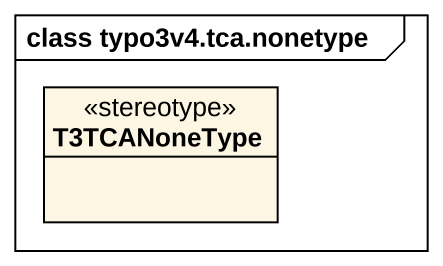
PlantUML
@startuml
mainframe class typo3v4.tca.nonetype
hide circle
hide empty members
class T3TCANoneType <<stereotype>>
@enduml
